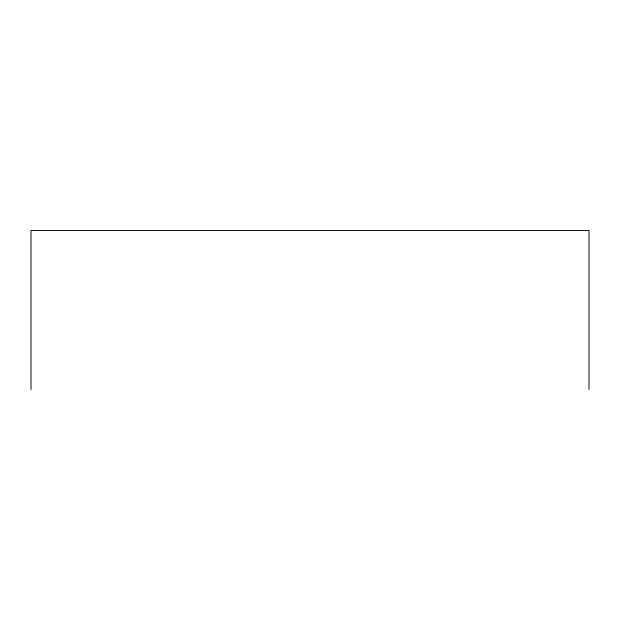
<?xml version="1.0" encoding="UTF-8"?>
<svg xmlns="http://www.w3.org/2000/svg" width="620" height="620" viewBox="0 0 620 620"><rect width="100%" height="100%" fill="white"/><g stroke="black" fill="none" stroke-linecap="round" stroke-linejoin="round"><path stroke-width="0.93" d="M589 389.531L589 230.47L31 230.47L31 389.531"/></g></svg>
